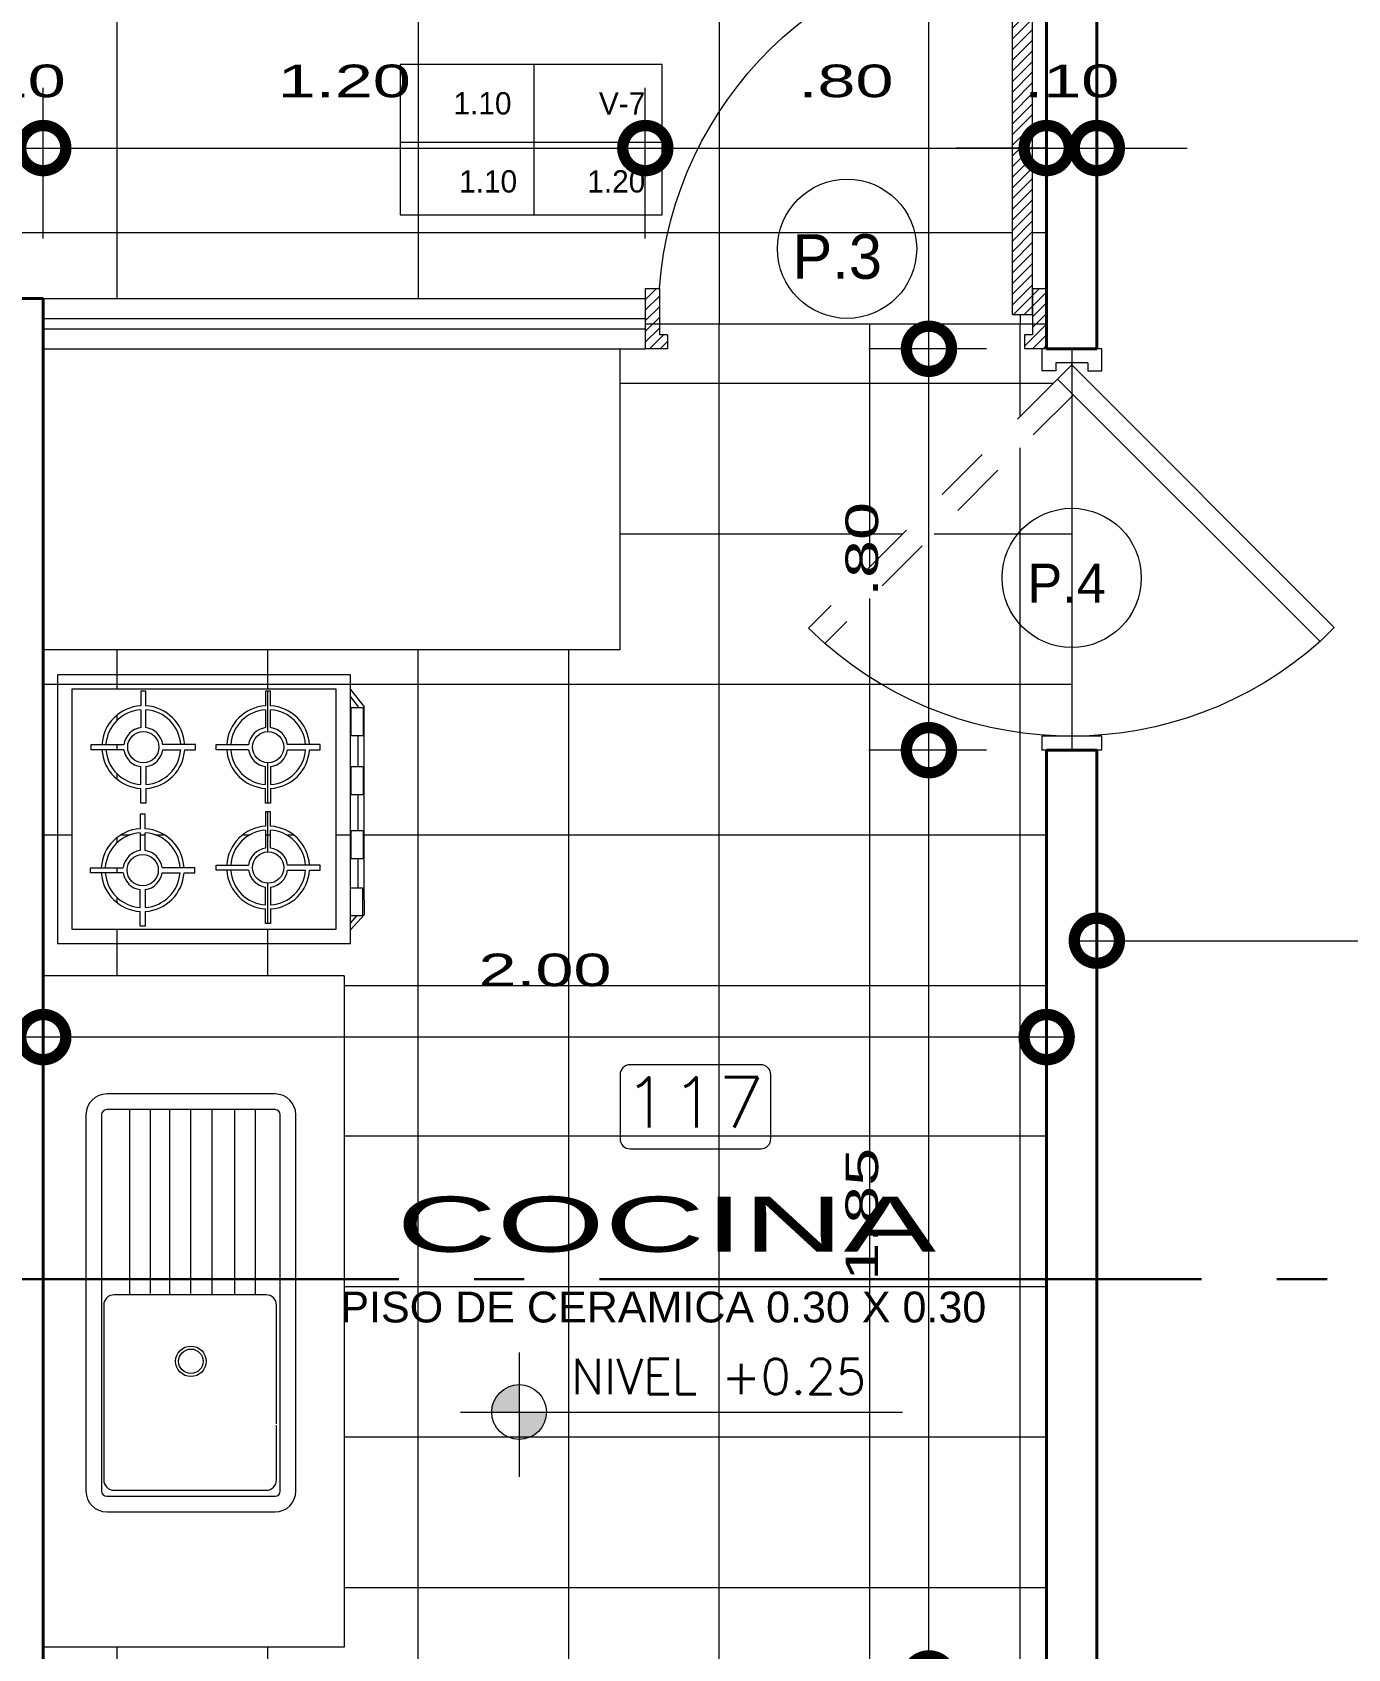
# Model space of a CAD drawing. Header units: inches. Extents: x 155.3 to 248.5, y 20.6 to 88.6.
# Drawn here: x 175.687 to 178.308, y 74.578 to 77.8 of the extents above; entities that cross this region are included whole.
import ezdxf
from ezdxf.enums import TextEntityAlignment as Align

# ---------------------------------------------------------------- set-up
doc = ezdxf.new("R2010")
doc.units = ezdxf.units.IN
doc.header["$MEASUREMENT"] = 0
for name, pattern in [('ACAD_ISO04W100', [30, 24, -3, 0, -3]), ('CONTINUA', [0]), ('DASHEDX2', [38.1, 25.4, -12.7])]:
    doc.linetypes.add(name, pattern=pattern)
for name, color, linetype in [('COTAS', 252, 'Continuous'), ('EJES', 1, 'Continuous'), ('MOBILIARIO', 252, 'Continuous'), ('MURO', 7, 'Continuous'), ('MURO BAJO', 144, 'Continuous'), ('PUERTAS', 23, 'Continuous'), ('TEXTOS PLANTA', 7, 'Continuous'), ('TEXTURAS', 251, 'Continuous'), ('VENTANAS', 40, 'Continuous')]:
    doc.layers.add(name, color=color, linetype=linetype)
doc.styles.add('Celso', font='swissel.ttf', dxfattribs={"width": 1.5})
doc.styles.add('ROMANS', font='romans', dxfattribs={"width": 1.1, "height": 1})
doc.styles.get("Standard").update_dxf_attribs({"font": 'arial.ttf'})
doc.dimstyles.new('PLANTA 1-50', dxfattribs={"dimtxt": 0.065, "dimasz": 0.18, "dimexe": 0.12, "dimexo": 0.12, "dimgap": 0.1, "dimtad": 2, "dimzin": 4, "dimdsep": 46, "dimtxsty": 'Celso', "dimblk": 'DOTSMALL', "dimcen": 0.065, "dimdle": 0.05, "dimclrd": 14, "dimclre": 251, "dimclrt": 256, "dimaunit": 1, "dimadec": 4, "dimazin": 1, "dimtfac": 1, "dimtix": 1, "dimtmove": 0, "dimatfit": 3, "dimldrblk": 'DOTSMALL', "dimfxl": 1, "dimlwd": 9, "dimlwe": 9, "dimarcsym": 0})
pattern_1 = [(315, (-96.529859, 5.184583), (-0.013258252, -0.013258252), [])]

# ---------------------------------------------------------------- blocks, each defined once
blk = doc.blocks.new('A$C17647B33')
at = {"color": 252, "lineweight": 0}
for p, q in [((0.0271, 0.535), (0.0271, 0)), ((0.6112, 0.535), (0.0271, 0.535)), ((0.6112, 0), (0.6112, 0.535)), ((0.0271, 0.5083), (0, 0.4783)), ((0.0271, 0.4945), (0.0143, 0.4803)), ((0.5829, 0.5067), (0.0554, 0.5067)), ((0.0554, 0.5067), (0.0554, 0.0283)), ((0.1864, 0.4955), (0.1964, 0.4955)), ((0.1864, 0.4665), (0.1864, 0.4955)), ((0.1964, 0.4955), (0.1964, 0.4665)), ((0.4363, 0.5005), (0.4463, 0.5005)), ((0.4363, 0.4715), (0.4363, 0.5005)), ((0.4463, 0.5005), (0.4463, 0.4715)), ((0.5829, 0.0283), (0.5829, 0.5067)), ((0, 0.4483), (0, 0.4783)), ((0.0034, 0.4803), (0.0271, 0.4803)), ((0.0034, 0.4241), (0.0034, 0.4803)), ((0.0034, 0.4803), (0.0271, 0.4803)), ((0.0034, 0.4241), (0.0034, 0.4803)), ((0.0271, 0.4803), (0.0271, 0.4241)), ((0.0271, 0.4803), (0.0271, 0.4241)), ((0.1864, 0.4228), (0.1864, 0.4586)), ((0.1964, 0.4586), (0.1964, 0.4229)), ((0.4363, 0.4279), (0.4363, 0.4636)), ((0.4463, 0.4636), (0.4463, 0.4279)), ((0, 0.4483), (0, 0.0639)), ((0.0271, 0.4241), (0.0034, 0.4241)), ((0.0271, 0.4241), (0.0034, 0.4241)), ((0.012, 0.4241), (0.012, 0.3665)), ((0.0876, 0.3892), (0.0876, 0.3792)), ((0.109, 0.3892), (0.0876, 0.3892)), ((0.1526, 0.3892), (0.1168, 0.3892)), ((0.2302, 0.3892), (0.266, 0.3892)), ((0.2661, 0.3892), (0.2951, 0.3892)), ((0.2951, 0.3892), (0.2951, 0.3792)), ((0.3376, 0.3942), (0.3376, 0.3842)), ((0.3589, 0.3942), (0.3376, 0.3942)), ((0.4026, 0.3942), (0.3667, 0.3942)), ((0.4802, 0.3942), (0.5159, 0.3942)), ((0.5161, 0.3942), (0.5451, 0.3942)), ((0.5451, 0.3942), (0.5451, 0.3842)), ((0.0021, 0.3665), (0.0259, 0.3665)), ((0.0021, 0.3102), (0.0021, 0.3665)), ((0.0259, 0.3665), (0.0259, 0.3102)), ((0.0876, 0.3792), (0.1166, 0.3792)), ((0.1167, 0.3792), (0.1526, 0.3792)), ((0.266, 0.3792), (0.2303, 0.3792)), ((0.2951, 0.3792), (0.2661, 0.3792)), ((0.3376, 0.3842), (0.3666, 0.3842)), ((0.3667, 0.3842), (0.4025, 0.3842)), ((0.5159, 0.3842), (0.4802, 0.3842)), ((0.5451, 0.3842), (0.5161, 0.3842)), ((0.1864, 0.3452), (0.1864, 0.3095)), ((0.1964, 0.3095), (0.1964, 0.3452)), ((0.4363, 0.3502), (0.4363, 0.3145)), ((0.4463, 0.3145), (0.4463, 0.3502)), ((0.0259, 0.3102), (0.0021, 0.3102)), ((0.012, 0.3102), (0.012, 0.2389)), ((0.1864, 0.3016), (0.1864, 0.2726)), ((0.1964, 0.2726), (0.1964, 0.3015)), ((0.4363, 0.3066), (0.4363, 0.2776)), ((0.4463, 0.2776), (0.4463, 0.3066)), ((0.1864, 0.2726), (0.1964, 0.2726)), ((0.4363, 0.2776), (0.4463, 0.2776)), ((0.0021, 0.2389), (0.0259, 0.2389)), ((0.0021, 0.1827), (0.0021, 0.2389)), ((0.0259, 0.2389), (0.0259, 0.1827)), ((0.1864, 0.2553), (0.1964, 0.2553)), ((0.1864, 0.2264), (0.1864, 0.2553)), ((0.1964, 0.2553), (0.1964, 0.2264)), ((0.4351, 0.2553), (0.4451, 0.2553)), ((0.4351, 0.2264), (0.4351, 0.2553)), ((0.4451, 0.2553), (0.4451, 0.2264)), ((0.1864, 0.1827), (0.1864, 0.2184)), ((0.1964, 0.2184), (0.1964, 0.1827)), ((0.4351, 0.1827), (0.4351, 0.2184)), ((0.4451, 0.2184), (0.4451, 0.1827)), ((0.0259, 0.1827), (0.0021, 0.1827)), ((0.012, 0.1827), (0.012, 0.1214)), ((0.0876, 0.149), (0.0876, 0.139)), ((0.109, 0.149), (0.0876, 0.149)), ((0.0876, 0.139), (0.1166, 0.139)), ((0.1167, 0.139), (0.1526, 0.139)), ((0.1526, 0.149), (0.1168, 0.149)), ((0.2302, 0.149), (0.266, 0.149)), ((0.266, 0.139), (0.2303, 0.139)), ((0.2661, 0.149), (0.2951, 0.149)), ((0.2951, 0.139), (0.2661, 0.139)), ((0.2951, 0.149), (0.2951, 0.139)), ((0.3363, 0.149), (0.3363, 0.139)), ((0.3577, 0.149), (0.3363, 0.149)), ((0.3363, 0.139), (0.3653, 0.139)), ((0.4013, 0.149), (0.3655, 0.149)), ((0.3655, 0.139), (0.4013, 0.139)), ((0.4789, 0.149), (0.5147, 0.149)), ((0.5147, 0.139), (0.479, 0.139)), ((0.5148, 0.149), (0.5438, 0.149)), ((0.5438, 0.139), (0.5148, 0.139)), ((0.5438, 0.149), (0.5438, 0.139)), ((0.0021, 0.1214), (0.0259, 0.1214)), ((0.0021, 0.0651), (0.0021, 0.1214)), ((0.0259, 0.1214), (0.0259, 0.0651)), ((0.1864, 0.1051), (0.1864, 0.0693)), ((0.1964, 0.0693), (0.1964, 0.1051)), ((0.4351, 0.1051), (0.4351, 0.0693)), ((0.4451, 0.0693), (0.4451, 0.1051)), ((0.0259, 0.0651), (0.0021, 0.0651)), ((0.012, 0.0651), (0.012, 0.0634)), ((0.0271, 0.0289), (0, 0.0639)), ((0.0271, 0.0439), (0.012, 0.0634)), ((0.1864, 0.0614), (0.1864, 0.0324)), ((0.1864, 0.0324), (0.1964, 0.0324)), ((0.1964, 0.0324), (0.1964, 0.0614)), ((0.4351, 0.0614), (0.4351, 0.0324)), ((0.4351, 0.0324), (0.4451, 0.0324)), ((0.4451, 0.0324), (0.4451, 0.0614)), ((0.0271, 0), (0.6112, 0)), ((0.0554, 0.0283), (0.5829, 0.0283))]:
    blk.add_line(p, q, dxfattribs=at)
for centre in [(0.4414, 0.389), (0.1914, 0.384), (0.1914, 0.1439), (0.4401, 0.1439)]:
    blk.add_circle(centre, 0.0312, dxfattribs=at)
for centre, radius, start, end in [((0.1914, 0.384), 0.0826, 93.5115, 176.4355), ((0.1914, 0.384), 0.0747, 93.8844, 176.057), ((0.1914, 0.384), 0.0826, 3.5645, 86.5744), ((0.1914, 0.384), 0.0747, 3.943, 86.2107), ((0.4414, 0.389), 0.0826, 93.5115, 176.4355), ((0.4414, 0.389), 0.0747, 93.8844, 176.057), ((0.4414, 0.389), 0.0826, 3.5645, 86.5744), ((0.4414, 0.389), 0.0747, 3.943, 86.2107), ((0.1914, 0.384), 0.0391, 97.4281, 172.4593), ((0.1914, 0.384), 0.0391, 7.5407, 82.7544), ((0.4414, 0.389), 0.0391, 97.4281, 172.4593), ((0.4414, 0.389), 0.0391, 7.5407, 82.7544), ((0.1914, 0.384), 0.0826, 183.3726, 266.4885), ((0.1914, 0.384), 0.0747, 183.7307, 266.1156), ((0.1914, 0.384), 0.0391, 187.1331, 262.5719), ((0.1914, 0.384), 0.0391, 277.2456, 352.8669), ((0.1914, 0.384), 0.0747, 273.7893, 356.2693), ((0.1914, 0.384), 0.0826, 273.4256, 356.6274), ((0.4414, 0.389), 0.0826, 183.3726, 266.4885), ((0.4414, 0.389), 0.0747, 183.7307, 266.1156), ((0.4414, 0.389), 0.0391, 187.1331, 262.5719), ((0.4414, 0.389), 0.0747, 273.7893, 356.2693), ((0.4414, 0.389), 0.0391, 277.2456, 352.8669), ((0.4414, 0.389), 0.0826, 273.4256, 356.6274), ((0.1914, 0.1439), 0.0826, 93.5115, 176.4355), ((0.1914, 0.1439), 0.0826, 3.5645, 86.5744), ((0.4401, 0.1439), 0.0826, 93.5115, 176.4355), ((0.4401, 0.1439), 0.0826, 3.5645, 86.5744), ((0.1914, 0.1439), 0.0747, 93.8844, 176.057), ((0.1914, 0.1439), 0.0747, 3.943, 86.2107), ((0.4401, 0.1439), 0.0747, 93.8844, 176.057), ((0.4401, 0.1439), 0.0747, 3.943, 86.2107), ((0.1914, 0.1439), 0.0391, 97.4281, 172.4593), ((0.1914, 0.1439), 0.0391, 7.5407, 82.7544), ((0.4401, 0.1439), 0.0391, 97.4281, 172.4593), ((0.4401, 0.1439), 0.0391, 7.5407, 82.7544), ((0.1914, 0.1439), 0.0826, 183.3726, 266.4885), ((0.1914, 0.1439), 0.0747, 183.7307, 266.1156), ((0.1914, 0.1439), 0.0391, 187.1331, 262.5719), ((0.1914, 0.1439), 0.0747, 273.7893, 356.2693), ((0.1914, 0.1439), 0.0391, 277.2456, 352.8669), ((0.1914, 0.1439), 0.0826, 273.4256, 356.6274), ((0.4401, 0.1439), 0.0826, 183.3726, 266.4885), ((0.4401, 0.1439), 0.0747, 183.7307, 266.1156), ((0.4401, 0.1439), 0.0391, 187.1331, 262.5719), ((0.4401, 0.1439), 0.0747, 273.7893, 356.2693), ((0.4401, 0.1439), 0.0391, 277.2456, 352.8669), ((0.4401, 0.1439), 0.0826, 273.4256, 356.6274)]:
    blk.add_arc(centre, radius, start, end, dxfattribs=at)
blk = doc.blocks.new('A$C31FD5974')
at = {"color": 8, "linetype": 'ByBlock', "lineweight": 0}
for p, q in [((0.7914, 0.4186), (0.0416, 0.4186)), ((0.7914, 0.3873), (0.0416, 0.3873)), ((0, 0.3769), (0, 0.0416)), ((0.0312, 0.3769), (0.0312, 0.0416)), ((0.0433, 0.3623), (0.0433, 0.0594)), ((0.4119, 0.3831), (0.0641, 0.3831)), ((0.4327, 0.0594), (0.4327, 0.3623)), ((0.8018, 0.0416), (0.8018, 0.3769)), ((0.833, 0.0416), (0.833, 0.3769)), ((0.8033, 0.3316), (0.4327, 0.3316)), ((0.4355, 0.2897), (0.8033, 0.2897)), ((0.4327, 0.2511), (0.8006, 0.2511)), ((0.4355, 0.2093), (0.8033, 0.2093)), ((0.8033, 0.1674), (0.4327, 0.1674)), ((0.8006, 0.1224), (0.4327, 0.1224)), ((0.4327, 0.0805), (0.8033, 0.0805)), ((0.0641, 0.0386), (0.1731, 0.0386)), ((0.1758, 0.0386), (0.4119, 0.0386)), ((0.0416, 0.0312), (0.2813, 0.0312)), ((0.2813, 0.0312), (0.7914, 0.0312)), ((0.0416, 0), (0.2813, 0)), ((0.2813, 0), (0.7914, 0))]:
    blk.add_line(p, q, dxfattribs=at)
blk.add_circle((0.3002, 0.2093), 0.0304, dxfattribs=at)
at = {"color": 8, "lineweight": 0}
blk.add_circle((0.3002, 0.2093), 0.0244, dxfattribs=at)
at = {"color": 8, "linetype": 'ByBlock', "lineweight": 0}
for centre, radius, start, end in [((0.0416, 0.3769), 0.0416, 90, 180), ((0.0416, 0.3769), 0.0104, 90, 180), ((0.7914, 0.3769), 0.0416, 0, 90), ((0.7914, 0.3769), 0.0104, 360, 90), ((0.0641, 0.3623), 0.0208, 90, 180), ((0.4119, 0.3623), 0.0208, 0, 90), ((0.0416, 0.0416), 0.0416, 180, 270), ((0.0416, 0.0416), 0.0104, 180, 270), ((0.0641, 0.0594), 0.0208, 180, 270), ((0.4119, 0.0594), 0.0208, 270, 360), ((0.7914, 0.0416), 0.0416, 270, 0), ((0.7914, 0.0416), 0.0104, 270, 0)]:
    blk.add_arc(centre, radius, start, end, dxfattribs=at)
blk = doc.blocks.new('A$C14A71EE4')
at = {"color": 32, "lineweight": 0}
for p, q in [((0.5211, 0.8508), (0.5211, 0.9)), ((0.5211, 0.9), (0.6561, 0.9)), ((0.6561, 0.9), (0.6561, 0.8508)), ((0.5886, 0.8637), (0, 0.2751)), ((0.5528, 0.8508), (0.5211, 0.8508)), ((0.5528, 0.8687), (0.6244, 0.8687)), ((0.5528, 0.8687), (0.5528, 0.8508)), ((0.5886, 0.8637), (0.5886, 0.8687)), ((0.6244, 0.8687), (0.6244, 0.8508)), ((0.6244, 0.8508), (0.6561, 0.8508)), ((0.6203, 0.8321), (0.0316, 0.2434)), ((0, 0.2751), (0.0316, 0.2434)), ((0.5211, 0), (0.5211, 0.0313)), ((0.5211, 0.0313), (0.6561, 0.0313)), ((0.5211, 0), (0.6561, 0)), ((0.6561, 0.0313), (0.6561, 0))]:
    blk.add_line(p, q, dxfattribs=at)
at = {"color": 32, "lineweight": 0, "ltscale": 0.005}
blk.add_line((0.5886, 0.8637), (0.6203, 0.8321), dxfattribs=at)
at = {"color": 8, "linetype": 'DASHEDX2', "lineweight": 0, "ltscale": 0.005}
for p, q in [((0.6203, 0.8321), (1.179, 0.2734)), ((0.5851, 0.7969), (1.1425, 0.2395))]:
    blk.add_line(p, q, dxfattribs=at)
at = {"linetype": 'DASHEDX2', "lineweight": 0, "ltscale": 0.005}
blk.add_line((1.179, 0.2734), (1.1425, 0.2395), dxfattribs=at)
at = {"lineweight": 0, "ltscale": 0.005}
blk.add_ellipse((0.5893, 0.8705), major_axis=(-0.7409, 0.394), ratio=1, start_param=1.332566, end_param=2.779319, dxfattribs=at)
blk = doc.blocks.new('_DotSmall')
at = {"color": 0, "linetype": 'ByBlock', "lineweight": 0, "const_width": 0.5}
blk.add_lwpolyline([(-0.0625, 0, 1), (0.0625, 0, 1)], format="xyb", close=True, dxfattribs=at)
blk = doc.blocks.new('*D159')
at = {"layer": 'COTAS', "color": 14, "linetype": 'CONTINUA', "lineweight": 9, "transparency": 16777216}
blk.add_line((177.4738, 74.4689), (177.4738, 76.4189), dxfattribs=at)
at = {"layer": 'COTAS', "color": 251, "linetype": 'Continuous', "lineweight": 9, "transparency": 16777216}
blk.add_line((177.5884, 76.3689), (177.3538, 76.3689), dxfattribs=at)
at = {"layer": 'COTAS', "color": 251, "linetype": 'CONTINUA', "lineweight": 9, "transparency": 16777216}
blk.add_line((177.5884, 74.5189), (177.3538, 74.5189), dxfattribs=at)
at = {"layer": 'Defpoints', "color": 0, "lineweight": 0, "transparency": 16777216}
for p in [(177.4738, 76.3689), (177.7084, 76.3689), (177.7084, 74.5189)]:
    blk.add_point(p, dxfattribs=at)
at = {"layer": 'COTAS', "color": 14, "lineweight": 9, "transparency": 16777216, "xscale": 0.18, "yscale": 0.18, "zscale": 0.18}
for p, rotation in [((177.4738, 76.3689), 90), ((177.4738, 74.5189), 270)]:
    blk.add_blockref('_DotSmall', p, dxfattribs=dict(at, rotation=rotation))
at = {"layer": 'COTAS', "lineweight": 0, "transparency": 16777216, "insert": (177.3404, 75.4439), "char_height": 0.065, "attachment_point": 5, "rotation": 90, "style": 'Celso'}
blk.add_mtext('1.85', dxfattribs=at)
blk = doc.blocks.new('*D160')
at = {"layer": 'COTAS', "color": 14, "linetype": 'CONTINUA', "lineweight": 9, "transparency": 16777216}
blk.add_line((177.4738, 76.3189), (177.4738, 77.2189), dxfattribs=at)
at = {"layer": 'COTAS', "color": 251, "linetype": 'Continuous', "lineweight": 9, "transparency": 16777216}
blk.add_line((177.5884, 77.1689), (177.3538, 77.1689), dxfattribs=at)
at = {"layer": 'COTAS', "color": 251, "linetype": 'CONTINUA', "lineweight": 9, "transparency": 16777216}
blk.add_line((177.5884, 76.3689), (177.3538, 76.3689), dxfattribs=at)
at = {"layer": 'Defpoints', "color": 0, "lineweight": 0, "transparency": 16777216}
for p in [(177.4738, 77.1689), (177.7084, 77.1689), (177.7084, 76.3689)]:
    blk.add_point(p, dxfattribs=at)
at = {"layer": 'COTAS', "color": 14, "lineweight": 9, "transparency": 16777216, "xscale": 0.18, "yscale": 0.18, "zscale": 0.18}
for p, rotation in [((177.4738, 77.1689), 90), ((177.4738, 76.3689), 270)]:
    blk.add_blockref('_DotSmall', p, dxfattribs=dict(at, rotation=rotation))
at = {"layer": 'COTAS', "lineweight": 0, "transparency": 16777216, "insert": (177.3404, 76.7689), "char_height": 0.065, "attachment_point": 5, "rotation": 90, "style": 'Celso'}
blk.add_mtext('.80', dxfattribs=at)
blk = doc.blocks.new('*D161')
at = {"layer": 'COTAS', "color": 14, "linetype": 'CONTINUA', "lineweight": 9, "transparency": 16777216}
blk.add_line((177.4738, 77.1189), (177.4738, 79.1189), dxfattribs=at)
at = {"layer": 'COTAS', "color": 251, "linetype": 'Continuous', "lineweight": 9, "transparency": 16777216}
blk.add_line((177.5884, 79.0689), (177.3538, 79.0689), dxfattribs=at)
at = {"layer": 'COTAS', "color": 251, "linetype": 'CONTINUA', "lineweight": 9, "transparency": 16777216}
blk.add_line((177.5884, 77.1689), (177.3538, 77.1689), dxfattribs=at)
at = {"layer": 'Defpoints', "color": 0, "lineweight": 0, "transparency": 16777216}
for p in [(177.4738, 79.0689), (177.7084, 79.0689), (177.7084, 77.1689)]:
    blk.add_point(p, dxfattribs=at)
at = {"layer": 'COTAS', "color": 14, "lineweight": 9, "transparency": 16777216, "xscale": 0.18, "yscale": 0.18, "zscale": 0.18}
for p, rotation in [((177.4738, 79.0689), 90), ((177.4738, 77.1689), 270)]:
    blk.add_blockref('_DotSmall', p, dxfattribs=dict(at, rotation=rotation))
at = {"layer": 'COTAS', "lineweight": 0, "transparency": 16777216, "insert": (177.3404, 78.1189), "char_height": 0.065, "attachment_point": 5, "rotation": 90, "style": 'Celso'}
blk.add_mtext('1.90', dxfattribs=at)
blk = doc.blocks.new('A$C2D8C4AFF')
at = {"lineweight": 0}
h = blk.add_hatch(dxfattribs=at)
h.set_pattern_fill('ANSI31', color=8, scale=0.15, angle=17, style=0)
h.set_pattern_definition(pattern_1)
h.paths.add_polyline_path([(0.035, 0.865), (0, 0.865), (0, 1.015), (0.055, 1.015), (0.055, 0.98), (0.035, 0.98)])
h = blk.add_hatch(dxfattribs=at)
h.set_pattern_fill('ANSI31', color=8, scale=0.15, angle=17, style=0)
h.set_pattern_definition(pattern_1)
h.paths.add_polyline_path([(1, 0.865), (0.965, 0.865), (0.965, 0.93), (0.965, 0.98), (0.945, 0.98), (0.945, 1.015), (1, 1.015)])
h = blk.add_hatch(dxfattribs=at)
h.set_pattern_fill('ANSI31', color=8, scale=0.15, angle=17, style=0)
h.set_pattern_definition(pattern_1)
h.paths.add_polyline_path([(0.965, 0), (0.915, 0), (0.915, 0.93), (0.965, 0.93)])
at = {"color": 32, "lineweight": 0}
for p, q in [((0, 0.865), (0, 1.015)), ((0.055, 1.015), (0, 1.015)), ((0.055, 0.98), (0.055, 1.015)), ((1, 1.015), (0.945, 1.015)), ((0.945, 0.98), (0.945, 1.015)), ((1, 0.865), (1, 1.015)), ((0.035, 0.865), (0.035, 0.98)), ((0.055, 0.98), (0.035, 0.98)), ((0.965, 0.98), (0.945, 0.98)), ((0.965, 0.865), (0.965, 0.98)), ((0.915, 0.93), (0.965, 0.93)), ((0.915, 0.93), (0.915, 0)), ((0.965, 0.93), (0.965, 0)), ((0, 0.865), (0.035, 0.865)), ((0.965, 0.865), (1, 0.865)), ((0.915, 0), (0.965, 0))]:
    blk.add_line(p, q, dxfattribs=at)
at = {"lineweight": 0}
for p, q in [((0.885, 0.08), (0.915, 0.08)), ((0.885, 0.05), (0.915, 0.05))]:
    blk.add_line(p, q, dxfattribs=at)
blk.add_circle((0.8534, 0.065), 0.035, dxfattribs=at)
blk.add_arc((0.9698, 0.9359), 0.9375, 184.3354, 266.6496, dxfattribs=at)
blk = doc.blocks.new('*D257')
at = {"layer": 'COTAS', "color": 251, "linetype": 'CONTINUA', "lineweight": 9, "transparency": 16777216}
blk.add_line((175.6084, 77.3833), (175.6084, 77.6889), dxfattribs=at)
at = {"layer": 'COTAS', "color": 251, "linetype": 'Continuous', "lineweight": 9, "transparency": 16777216}
blk.add_line((175.7084, 77.3889), (175.7084, 77.6889), dxfattribs=at)
at = {"layer": 'COTAS', "color": 14, "linetype": 'CONTINUA', "lineweight": 9, "transparency": 16777216}
for p, q in [((175.6084, 77.5689), (175.4284, 77.5689)), ((175.6084, 77.5689), (175.7084, 77.5689)), ((175.7084, 77.5689), (175.8884, 77.5689))]:
    blk.add_line(p, q, dxfattribs=at)
at = {"layer": 'Defpoints', "color": 0, "lineweight": 0, "transparency": 16777216}
for p in [(175.7084, 77.5689), (175.6084, 77.2633), (175.7084, 77.2689)]:
    blk.add_point(p, dxfattribs=at)
at = {"layer": 'COTAS', "color": 14, "lineweight": 9, "transparency": 16777216, "xscale": 0.18, "yscale": 0.18, "zscale": 0.18}
blk.add_blockref('_DotSmall', (175.6084, 77.5689), dxfattribs=at)
at = {"layer": 'COTAS', "color": 14, "lineweight": 9, "transparency": 16777216, "xscale": 0.18, "yscale": 0.18, "zscale": 0.18, "rotation": 180}
blk.add_blockref('_DotSmall', (175.7084, 77.5689), dxfattribs=at)
at = {"layer": 'COTAS', "lineweight": 0, "transparency": 16777216, "insert": (175.6584, 77.7023), "char_height": 0.065, "attachment_point": 5, "style": 'Celso'}
blk.add_mtext('.10', dxfattribs=at)
blk = doc.blocks.new('*D258')
at = {"layer": 'COTAS', "color": 251, "linetype": 'CONTINUA', "lineweight": 9, "transparency": 16777216}
blk.add_line((175.7084, 77.3889), (175.7084, 77.6889), dxfattribs=at)
at = {"layer": 'COTAS', "color": 251, "linetype": 'Continuous', "lineweight": 9, "transparency": 16777216}
blk.add_line((176.9084, 77.3889), (176.9084, 77.6889), dxfattribs=at)
at = {"layer": 'COTAS', "color": 14, "linetype": 'CONTINUA', "lineweight": 9, "transparency": 16777216}
blk.add_line((175.6584, 77.5689), (176.9584, 77.5689), dxfattribs=at)
at = {"layer": 'Defpoints', "color": 0, "lineweight": 0, "transparency": 16777216}
for p in [(176.9084, 77.5689), (175.7084, 77.2689), (176.9084, 77.2689)]:
    blk.add_point(p, dxfattribs=at)
at = {"layer": 'COTAS', "color": 14, "lineweight": 9, "transparency": 16777216, "xscale": 0.18, "yscale": 0.18, "zscale": 0.18, "rotation": 180}
blk.add_blockref('_DotSmall', (175.7084, 77.5689), dxfattribs=at)
at = {"layer": 'COTAS', "color": 14, "lineweight": 9, "transparency": 16777216, "xscale": 0.18, "yscale": 0.18, "zscale": 0.18}
blk.add_blockref('_DotSmall', (176.9084, 77.5689), dxfattribs=at)
at = {"layer": 'COTAS', "lineweight": 0, "transparency": 16777216, "insert": (176.3084, 77.7023), "char_height": 0.065, "attachment_point": 5, "style": 'Celso'}
blk.add_mtext('1.20', dxfattribs=at)
blk = doc.blocks.new('*D259')
at = {"layer": 'COTAS', "color": 251, "linetype": 'CONTINUA', "lineweight": 9, "transparency": 16777216}
blk.add_line((176.9084, 77.3889), (176.9084, 77.6889), dxfattribs=at)
at = {"layer": 'COTAS', "color": 251, "linetype": 'Continuous', "lineweight": 9, "transparency": 16777216}
blk.add_line((177.7084, 77.2889), (177.7084, 77.6889), dxfattribs=at)
at = {"layer": 'COTAS', "color": 14, "linetype": 'CONTINUA', "lineweight": 9, "transparency": 16777216}
blk.add_line((176.8584, 77.5689), (177.7584, 77.5689), dxfattribs=at)
at = {"layer": 'Defpoints', "color": 0, "lineweight": 0, "transparency": 16777216}
for p in [(177.7084, 77.5689), (176.9084, 77.2689), (177.7084, 77.1689)]:
    blk.add_point(p, dxfattribs=at)
at = {"layer": 'COTAS', "color": 14, "lineweight": 9, "transparency": 16777216, "xscale": 0.18, "yscale": 0.18, "zscale": 0.18, "rotation": 180}
blk.add_blockref('_DotSmall', (176.9084, 77.5689), dxfattribs=at)
at = {"layer": 'COTAS', "color": 14, "lineweight": 9, "transparency": 16777216, "xscale": 0.18, "yscale": 0.18, "zscale": 0.18}
blk.add_blockref('_DotSmall', (177.7084, 77.5689), dxfattribs=at)
at = {"layer": 'COTAS', "lineweight": 0, "transparency": 16777216, "insert": (177.3084, 77.7023), "char_height": 0.065, "attachment_point": 5, "style": 'Celso'}
blk.add_mtext('.80', dxfattribs=at)
blk = doc.blocks.new('*D260')
at = {"layer": 'COTAS', "color": 251, "linetype": 'CONTINUA', "lineweight": 9, "transparency": 16777216}
blk.add_line((177.7084, 77.2889), (177.7084, 77.6889), dxfattribs=at)
at = {"layer": 'COTAS', "color": 251, "linetype": 'Continuous', "lineweight": 9, "transparency": 16777216}
blk.add_line((177.8084, 77.2889), (177.8084, 77.6889), dxfattribs=at)
at = {"layer": 'COTAS', "color": 14, "linetype": 'CONTINUA', "lineweight": 9, "transparency": 16777216}
for p, q in [((177.7084, 77.5689), (177.5284, 77.5689)), ((177.7084, 77.5689), (177.8084, 77.5689)), ((177.8084, 77.5689), (177.9884, 77.5689))]:
    blk.add_line(p, q, dxfattribs=at)
at = {"layer": 'Defpoints', "color": 0, "lineweight": 0, "transparency": 16777216}
for p in [(177.8084, 77.5689), (177.7084, 77.1689), (177.8084, 77.1689)]:
    blk.add_point(p, dxfattribs=at)
at = {"layer": 'COTAS', "color": 14, "lineweight": 9, "transparency": 16777216, "xscale": 0.18, "yscale": 0.18, "zscale": 0.18}
blk.add_blockref('_DotSmall', (177.7084, 77.5689), dxfattribs=at)
at = {"layer": 'COTAS', "color": 14, "lineweight": 9, "transparency": 16777216, "xscale": 0.18, "yscale": 0.18, "zscale": 0.18, "rotation": 180}
blk.add_blockref('_DotSmall', (177.8084, 77.5689), dxfattribs=at)
at = {"layer": 'COTAS', "lineweight": 0, "transparency": 16777216, "insert": (177.7584, 77.7023), "char_height": 0.065, "attachment_point": 5, "style": 'Celso'}
blk.add_mtext('.10', dxfattribs=at)
blk = doc.blocks.new('*D276')
at = {"layer": 'COTAS', "color": 251, "linetype": 'Continuous', "lineweight": 9, "transparency": 16777216}
blk.add_line((175.7084, 75.5639), (175.7084, 75.9171), dxfattribs=at)
at = {"layer": 'COTAS', "color": 251, "linetype": 'CONTINUA', "lineweight": 9, "transparency": 16777216}
blk.add_line((177.7084, 75.5639), (177.7084, 75.9171), dxfattribs=at)
at = {"layer": 'COTAS', "color": 14, "linetype": 'CONTINUA', "lineweight": 9, "transparency": 16777216}
blk.add_line((177.7584, 75.7971), (175.6584, 75.7971), dxfattribs=at)
at = {"layer": 'Defpoints', "color": 0, "lineweight": 0, "transparency": 16777216}
for p in [(175.7084, 75.7971), (175.7084, 75.4439), (177.7084, 75.4439)]:
    blk.add_point(p, dxfattribs=at)
at = {"layer": 'COTAS', "color": 14, "lineweight": 9, "transparency": 16777216, "xscale": 0.18, "yscale": 0.18, "zscale": 0.18, "rotation": 180}
blk.add_blockref('_DotSmall', (175.7084, 75.7971), dxfattribs=at)
at = {"layer": 'COTAS', "color": 14, "lineweight": 9, "transparency": 16777216, "xscale": 0.18, "yscale": 0.18, "zscale": 0.18}
blk.add_blockref('_DotSmall', (177.7084, 75.7971), dxfattribs=at)
at = {"layer": 'COTAS', "lineweight": 0, "transparency": 16777216, "insert": (176.7084, 75.9305), "char_height": 0.065, "attachment_point": 5, "style": 'Celso'}
blk.add_mtext('2.00', dxfattribs=at)
blk = doc.blocks.new('*D299')
at = {"layer": 'COTAS', "color": 251, "linetype": 'CONTINUA', "lineweight": 9, "transparency": 16777216}
blk.add_line((177.8084, 75.5639), (177.8084, 76.1092), dxfattribs=at)
at = {"layer": 'COTAS', "color": 251, "linetype": 'Continuous', "lineweight": 9, "transparency": 16777216}
blk.add_line((181.3084, 75.5639), (181.3084, 76.1092), dxfattribs=at)
at = {"layer": 'COTAS', "color": 14, "linetype": 'CONTINUA', "lineweight": 9, "transparency": 16777216}
blk.add_line((177.7584, 75.9892), (181.3584, 75.9892), dxfattribs=at)
at = {"layer": 'Defpoints', "color": 0, "lineweight": 0, "transparency": 16777216}
for p in [(181.3084, 75.9892), (177.8084, 75.4439), (181.3084, 75.4439)]:
    blk.add_point(p, dxfattribs=at)
at = {"layer": 'COTAS', "color": 14, "lineweight": 9, "transparency": 16777216, "xscale": 0.18, "yscale": 0.18, "zscale": 0.18, "rotation": 180}
blk.add_blockref('_DotSmall', (177.8084, 75.9892), dxfattribs=at)
at = {"layer": 'COTAS', "color": 14, "lineweight": 9, "transparency": 16777216, "xscale": 0.18, "yscale": 0.18, "zscale": 0.18}
blk.add_blockref('_DotSmall', (181.3084, 75.9892), dxfattribs=at)
at = {"layer": 'COTAS', "lineweight": 0, "transparency": 16777216, "insert": (179.5584, 76.1225), "char_height": 0.065, "attachment_point": 5, "style": 'Celso'}
blk.add_mtext('3.50', dxfattribs=at)

msp = doc.modelspace()

# ---------------------------------------------------------------- hatches: boundary and pattern name
at = {"layer": 'TEXTOS PLANTA', "lineweight": 9}
h = msp.add_hatch(color=7, dxfattribs=at)
h.paths.add_polyline_path([(176.6022, 75.0498), (176.6568, 75.0498), (176.6568, 75.1044, 0.414214)])
h.paths.add_polyline_path([(176.6568, 75.0498), (176.6568, 74.9952, 0.414214), (176.7115, 75.0498)])
at = {"layer": 'TEXTURAS', "lineweight": 0}
h = msp.add_hatch(dxfattribs=at)
h.set_pattern_fill('_USER', color=251, scale=0.6, angle=90, style=0, double=1, pattern_type=0)
h.set_pattern_definition([(90, (346.2556, 0), (0.6, 4e-17), []), (7e-15, (346.2556, 0), (7e-17, -0.6), [])])
h.paths.add_polyline_path([(174.1584, 79.0689), (174.7084, 79.0689), (176.5084, 79.0689), (177.7084, 79.0689), (177.7084, 77.2889), (177.6804, 77.2889), (177.6804, 77.9809), (177.6404, 77.9809, 0.375448), (176.9364, 77.2889), (176.9084, 77.2889), (176.9084, 77.2689), (175.7084, 77.2689), (175.6084, 77.2689), (175.5699, 77.2633), (175.5699, 77.2388), (175.5839, 77.2388), (175.5839, 77.2244), (174.9329, 77.2244), (174.9329, 77.2388), (174.9469, 77.2388), (174.9469, 77.2633), (174.9084, 77.2633), (174.9084, 77.2689), (174.2084, 77.2689), (174.1584, 77.2689)])
h.paths.add_polyline_path([(175.8818, 77.8799, 1), (175.991, 77.8799, 1)], flags=16)
h.paths.add_polyline_path([(175.5051, 78.4246, 0.414214), (175.5251, 78.4046), (175.7857, 78.4046, 0.414214), (175.8057, 78.4246), (175.8057, 78.552, 0.414214), (175.7857, 78.572), (175.5251, 78.572, 0.414214), (175.5051, 78.552)], flags=16)
h.paths.add_polyline_path([(177.6404, 77.9809), (177.6404, 77.9409), (177.6164, 77.9409, 0.799884), (177.5631, 77.9289, 0.799884), (177.6164, 77.9169), (177.6404, 77.9169), (177.6404, 77.2369), (177.6804, 77.2369), (177.6804, 77.2189), (176.9364, 77.2189), (176.9364, 77.2889, -0.375448)])
h.paths.add_polyline_path([(174.6132, 77.4361), (174.4826, 77.4361), (174.4826, 77.5442), (174.6132, 77.5442)], flags=24)
h.paths.add_polyline_path([(174.606, 77.5918), (174.4428, 77.5918), (174.4428, 77.7269), (174.606, 77.7269)], flags=24)
h.paths.add_polyline_path([(176.6687, 77.4584), (176.5381, 77.4584), (176.5381, 77.5664), (176.6687, 77.5664)], flags=24)
h.paths.add_polyline_path([(176.9243, 77.4584), (176.7838, 77.4584), (176.7838, 77.5664), (176.9243, 77.5664)], flags=24)
h.paths.add_polyline_path([(176.6576, 77.6139), (176.527, 77.6139), (176.527, 77.722), (176.6576, 77.722)], flags=24)
h.paths.add_polyline_path([(176.9239, 77.6139), (176.7984, 77.6139), (176.7984, 77.722), (176.9239, 77.722)], flags=24)
h.paths.add_polyline_path([(174.8658, 77.4361), (174.7155, 77.4361), (174.7155, 77.5442), (174.8658, 77.5442)], flags=24)
h.paths.add_polyline_path([(174.8833, 77.5918), (174.7265, 77.5918), (174.7265, 77.7269), (174.8833, 77.7269)], flags=24)
h.paths.add_polyline_path([(175.7954, 78.4221), (175.5097, 78.4221), (175.5097, 78.5721), (175.7954, 78.5721)], flags=24)
h = msp.add_hatch(dxfattribs=at)
h.set_pattern_fill('_USER', color=251, scale=0.3, angle=90, style=0, double=1, pattern_type=0)
h.set_pattern_definition([(90, (346.25563, 0), (0.3, 2e-17), []), (7e-15, (346.25563, 0), (4e-17, -0.3), [])])
edge = h.paths.add_edge_path()
edge.add_line((176.3084, 75.9189), (175.7084, 75.9189))
edge.add_line((175.7084, 75.9189), (175.7084, 76.5689))
edge.add_line((175.7084, 76.5689), (176.8584, 76.5689))
edge.add_line((176.8584, 76.5689), (176.8584, 77.1689))
edge.add_line((176.8584, 77.1689), (176.9084, 77.1689))
edge.add_line((176.9084, 77.1689), (176.9084, 77.2189))
edge.add_line((176.9084, 77.2189), (177.7084, 77.2189))
edge.add_line((177.7084, 77.2189), (177.7084, 77.1689))
edge.add_line((177.7084, 77.1689), (177.6984, 77.1689))
edge.add_line((177.6984, 77.1689), (177.6984, 77.1251))
edge.add_line((177.6984, 77.1251), (177.7266, 77.1251))
edge.add_line((177.7266, 77.1251), (177.7266, 77.141))
edge.add_line((177.7266, 77.141), (177.7584, 77.141))
edge.add_line((177.7584, 77.141), (177.7584, 77.1367))
edge.add_line((177.7584, 77.1367), (177.7303, 77.1085))
edge.add_line((177.7303, 77.1085), (177.2337, 76.6119))
edge.add_line((177.2337, 76.6119), (177.2661, 76.5818))
edge.add_ellipse((177.7578, 77.1427), major_axis=(0.5274, 0.5274), ratio=1, start_angle=183.7568, end_angle=224.9533)
edge.add_line((177.6984, 76.3994), (177.6984, 76.3689))
edge.add_line((177.6984, 76.3689), (177.7084, 76.3689))
edge.add_line((177.7084, 76.3689), (177.7084, 75.3144))
edge.add_line((177.7084, 75.3144), (176.3084, 75.3144))
edge.add_line((176.3084, 75.3144), (176.3084, 75.9189))
h.paths.add_polyline_path([(176.3445, 76.0386), (176.3445, 76.0948), (176.3358, 76.0948), (176.3358, 76.1524), (176.3458, 76.1524), (176.3458, 76.2087), (176.3358, 76.2087), (176.3358, 76.28), (176.3458, 76.28), (176.3458, 76.3362), (176.3358, 76.3362), (176.3358, 76.3975), (176.3458, 76.3975), (176.3458, 76.4538), (176.3372, 76.4538), (176.3358, 76.4555), (176.3358, 76.4538), (176.322, 76.4538), (176.322, 76.3975), (176.3358, 76.3975), (176.3358, 76.3362), (176.322, 76.3362), (176.322, 76.28), (176.3358, 76.28), (176.3358, 76.2087), (176.322, 76.2087), (176.322, 76.1524), (176.3358, 76.1524), (176.3358, 76.0948), (176.3208, 76.0948), (176.3208, 76.0386)], flags=16)
h.paths.add_polyline_path([(176.3445, 76.0386), (176.3445, 76.0948), (176.3208, 76.0948), (176.3208, 76.0386)], flags=16)
h.paths.add_polyline_path([(176.2925, 76.0122), (176.2925, 76.4906), (175.765, 76.4906), (175.765, 76.0122)], flags=16)
h.paths.add_polyline_path([(176.2603, 76.1297), (176.2603, 76.1397), (176.2389, 76.1397, 0.379444), (176.1615, 76.2173), (176.1615, 76.2463), (176.1515, 76.2463), (176.1515, 76.2173, 0.379873), (176.074, 76.1397), (176.0528, 76.1397), (176.0528, 76.1297), (176.074, 76.1297, 0.378915), (176.1515, 76.0524), (176.1515, 76.0234), (176.1615, 76.0234), (176.1615, 76.0524, 0.378487), (176.2389, 76.1297)], flags=0)
h.paths.add_polyline_path([(176.231, 76.1297), (176.1953, 76.1297, -0.339606), (176.1615, 76.096), (176.1615, 76.0603, 0.374744)], flags=0)
h.paths.add_polyline_path([(176.1615, 76.2094), (176.1615, 76.1737, -0.341591), (176.1953, 76.1397), (176.231, 76.1397, 0.3758)], flags=0)
h.paths.add_polyline_path([(176.1877, 76.1349, 1), (176.1252, 76.1349, 1)], flags=0)
h.paths.add_polyline_path([(176.1515, 76.0603), (176.1515, 76.096, -0.340495), (176.1176, 76.1297), (176.0819, 76.1297, 0.375217)], flags=0)
h.paths.add_polyline_path([(176.1515, 76.1737), (176.1515, 76.2094, 0.376274), (176.0819, 76.1397), (176.1176, 76.1397, -0.342481)], flags=0)
h.paths.add_polyline_path([(176.2389, 76.3699), (176.2603, 76.3699), (176.2603, 76.3799), (176.2389, 76.3799, 0.379444), (176.1615, 76.4575), (176.1615, 76.4865), (176.1515, 76.4865), (176.1515, 76.4575, 0.379873), (176.074, 76.3799), (176.0528, 76.3799), (176.0528, 76.3699), (176.074, 76.3699, 0.378915), (176.1515, 76.2925), (176.1515, 76.2636), (176.1615, 76.2636), (176.1615, 76.2925, 0.378487)], flags=0)
h.paths.add_polyline_path([(176.231, 76.3699), (176.1953, 76.3699, -0.339606), (176.1615, 76.3362), (176.1615, 76.3005, 0.374744)], flags=0)
h.paths.add_polyline_path([(176.1615, 76.4495), (176.1615, 76.4138, -0.341591), (176.1953, 76.3799), (176.231, 76.3799, 0.3758)], flags=0)
h.paths.add_polyline_path([(176.1515, 76.3005), (176.1515, 76.3362, -0.340495), (176.1176, 76.3699), (176.0819, 76.3699, 0.375217)], flags=0)
h.paths.add_polyline_path([(176.1877, 76.375, 1), (176.1252, 76.375, 1)], flags=0)
h.paths.add_polyline_path([(176.0103, 76.1247), (176.0103, 76.1347), (175.989, 76.1347, 0.379444), (175.9116, 76.2123), (175.9116, 76.2413), (175.9016, 76.2413), (175.9016, 76.2123, 0.379873), (175.824, 76.1347), (175.8028, 76.1347), (175.8028, 76.1247), (175.824, 76.1247, 0.378915), (175.9016, 76.0474), (175.9016, 76.0184), (175.9116, 76.0184), (175.9116, 76.0474, 0.378487), (175.989, 76.1247)], flags=0)
h.paths.add_polyline_path([(175.981, 76.1247), (175.9453, 76.1247, -0.339606), (175.9116, 76.091), (175.9116, 76.0553, 0.374744)], flags=0)
h.paths.add_polyline_path([(175.9116, 76.2044), (175.9116, 76.1687, -0.341591), (175.9453, 76.1347), (175.981, 76.1347, 0.3758)], flags=0)
h.paths.add_polyline_path([(176.1515, 76.4138), (176.1515, 76.4496, 0.376274), (176.0819, 76.3799), (176.1176, 76.3799, -0.342481)], flags=0)
h.paths.add_polyline_path([(175.9377, 76.1299, 1), (175.8753, 76.1299, 1)], flags=0)
h.paths.add_polyline_path([(175.9016, 76.0553), (175.9016, 76.091, -0.340495), (175.8677, 76.1247), (175.832, 76.1247, 0.375217)], flags=0)
h.paths.add_polyline_path([(175.9016, 76.1687), (175.9016, 76.2044, 0.376274), (175.8319, 76.1347), (175.8677, 76.1347, -0.342481)], flags=0)
h.paths.add_polyline_path([(176.0115, 76.3699), (176.0115, 76.3799), (175.9902, 76.3799, 0.379444), (175.9128, 76.4575), (175.9128, 76.4865), (175.9028, 76.4865), (175.9028, 76.4575, 0.379873), (175.8253, 76.3799), (175.8041, 76.3799), (175.8041, 76.3699), (175.8253, 76.3699, 0.378915), (175.9028, 76.2925), (175.9028, 76.2636), (175.9128, 76.2636), (175.9128, 76.2925, 0.378487), (175.9902, 76.3699)], flags=0)
h.paths.add_polyline_path([(175.9823, 76.3699), (175.9466, 76.3699, -0.339606), (175.9128, 76.3362), (175.9128, 76.3005, 0.374744)], flags=0)
h.paths.add_polyline_path([(175.9128, 76.4495), (175.9128, 76.4138, -0.341591), (175.9466, 76.3799), (175.9823, 76.3799, 0.3758)], flags=0)
h.paths.add_polyline_path([(175.9028, 76.3005), (175.9028, 76.3362, -0.340495), (175.8689, 76.3699), (175.8332, 76.3699, 0.375217)], flags=0)
h.paths.add_polyline_path([(175.939, 76.375, 1), (175.8765, 76.375, 1)], flags=0)
h.paths.add_polyline_path([(175.9028, 76.4138), (175.9028, 76.4496, 0.376274), (175.8332, 76.3799), (175.8689, 76.3799, -0.342481)], flags=0)
h.paths.add_polyline_path([(176.3084, 75.3144), (177.7084, 75.3144), (177.7084, 74.5189), (177.6829, 74.5189), (177.6829, 74.4909, 0.375448), (176.9909, 73.7869), (176.9909, 73.7469), (177.6829, 73.7469), (177.6829, 73.7189), (175.7084, 73.7189), (175.7084, 74.5813), (176.3084, 74.5813)])
h.paths.add_polyline_path([(176.4181, 74.5313), (176.3981, 74.5313), (176.3981, 74.5063), (176.3873, 74.5063), (176.3873, 74.5313), (175.7419, 74.5313), (175.7419, 73.7439), (176.3873, 73.7439), (176.3873, 73.7689), (176.3981, 73.7689), (176.3981, 73.7439), (176.4181, 73.7439)], flags=16)
edge = h.paths.add_edge_path(flags=17)
edge.add_line((177.7584, 77.0741), (177.7584, 76.3967))
edge.add_line((177.7584, 76.3967), (177.7572, 76.3967))
edge.add_ellipse((177.7578, 77.1427), major_axis=(0.5274, 0.5274), ratio=1, start_angle=183.7568, end_angle=224.9533, ccw=False)
edge.add_line((177.2661, 76.5818), (177.7584, 77.0741))
h.paths.add_polyline_path([(177.6829, 74.4909), (177.7584, 74.4909), (177.7584, 73.7469), (177.7349, 73.7469), (177.7349, 73.7869), (177.0549, 73.7869), (177.0549, 73.8109, 0.28969), (177.0709, 73.8362, 1), (177.0149, 73.8362, 0.28969), (177.0309, 73.8109), (177.0309, 73.7869), (176.9909, 73.7869, -0.375448)])

# ---------------------------------------------------------------- linework, layer by layer
at = {"color": 251, "lineweight": 0}
msp.add_line((177.7584, 77.1689), (177.7584, 76.3689), dxfattribs=at)
at = {"layer": 'EJES', "linetype": 'ACAD_ISO04W100', "lineweight": 30, "ltscale": 0.05}
msp.add_line((162.4172, 75.3144), (184.6111, 75.3144), dxfattribs=at)
at = {"layer": 'MURO', "color": 7, "lineweight": 40}
for p, q in [((177.8084, 77.1689), (177.8084, 79.6689)), ((177.7084, 77.1689), (177.7084, 79.0689)), ((175.6084, 77.2689), (175.7084, 77.2689)), ((175.7084, 77.2689), (175.7084, 73.7189)), ((177.7084, 77.1689), (177.8084, 77.1689)), ((177.7084, 74.5189), (177.7084, 76.3689)), ((177.7084, 76.3689), (177.8084, 76.3689)), ((177.8084, 74.5189), (177.8084, 76.3689))]:
    msp.add_line(p, q, dxfattribs=at)
at = {"layer": 'MURO BAJO', "lineweight": 15}
for p, q in [((175.7084, 77.2689), (176.9084, 77.2689)), ((176.9084, 77.2689), (176.9084, 77.1689)), ((175.7084, 77.1689), (176.9084, 77.1689))]:
    msp.add_line(p, q, dxfattribs=at)
at = {"layer": 'TEXTOS PLANTA', "color": 7, "lineweight": 9}
for p, q in [((176.6568, 75.1686), (176.6568, 74.9205)), ((176.5397, 75.0498), (177.4211, 75.0498))]:
    msp.add_line(p, q, dxfattribs=at)
for points in [[(176.9417, 77.7356), (176.4195, 77.7356), (176.4195, 77.4356), (176.9417, 77.4356), (176.9417, 77.7356)], [(176.6862, 77.7356), (176.6862, 77.4356)], [(176.9417, 77.58), (176.4195, 77.58)]]:
    msp.add_lwpolyline(points, dxfattribs=at)
msp.add_lwpolyline([(177.1386, 75.7419), (176.878, 75.7419, 0.414214), (176.858, 75.7219), (176.858, 75.5944, 0.414214), (176.878, 75.5744), (177.1386, 75.5744, 0.414214), (177.1586, 75.5944), (177.1586, 75.7219, 0.414214)], format="xyb", close=True, dxfattribs=at)
at = {"layer": 'TEXTOS PLANTA', "lineweight": 0}
for centre in [(177.3106, 77.3682), (177.7584, 76.7123)]:
    msp.add_circle(centre, 0.1387, dxfattribs=at)
at = {"layer": 'TEXTOS PLANTA', "color": 7, "lineweight": 9}
msp.add_circle((176.6568, 75.0498), 0.0546, dxfattribs=at)
at = {"layer": 'TEXTURAS', "color": 251, "lineweight": 0}
for p, q in [((176.9084, 77.2189), (177.7084, 77.2189)), ((176.8584, 76.5689), (176.8584, 77.1689)), ((176.8584, 76.5689), (175.7084, 76.5689)), ((176.3084, 75.9189), (175.7084, 75.9189)), ((176.3084, 75.9189), (176.3084, 74.5813)), ((176.3084, 74.5813), (175.7084, 74.5813))]:
    msp.add_line(p, q, dxfattribs=at)
at = {"layer": 'VENTANAS', "lineweight": 20}
for p, q in [((175.7084, 77.2289), (176.9084, 77.2289)), ((175.7084, 77.2089), (176.9084, 77.2089))]:
    msp.add_line(p, q, dxfattribs=at)

# ---------------------------------------------------------------- block references
at = {"layer": 'MOBILIARIO', "color": 252, "lineweight": 0, "rotation": 180}
msp.add_blockref('A$C17647B33', (176.3479, 76.5189), dxfattribs=at)
at = {"layer": 'MOBILIARIO', "lineweight": 0, "rotation": 90.00000000000001}
msp.add_blockref('A$C31FD5974', (176.2119, 74.8507), dxfattribs=at)
at = {"layer": 'PUERTAS', "lineweight": 0, "xscale": -0.8000000000000352, "yscale": 0.8000000000000352, "zscale": 0.8000000000000352, "rotation": 180}
msp.add_blockref('A$C2D8C4AFF', (176.9084, 77.9809), dxfattribs=at)
at = {"layer": 'PUERTAS', "lineweight": 0, "xscale": -0.8888888888888801, "yscale": 0.8888888888888801, "zscale": 0.8888888888888801}
msp.add_blockref('A$C14A71EE4', (178.2817, 76.3689), dxfattribs=at)

# ---------------------------------------------------------------- texts
at = {"layer": 'TEXTOS PLANTA', "color": 7, "lineweight": 9, "style": 'ROMANS', "width": 1.1}
msp.add_text('117', height=0.1, dxfattribs=at).set_placement((177.0055, 75.6669), align=Align.MIDDLE_CENTER)
at = {"layer": 'TEXTOS PLANTA', "color": 7, "lineweight": 9, "width": 1.8}
msp.add_text('COCINA', height=0.11, dxfattribs=at).set_placement((176.4125, 75.3692))
at = {"layer": 'TEXTOS PLANTA', "color": 7, "lineweight": 9}
msp.add_text('PISO DE CERAMICA 0.30 X 0.30', height=0.061427, dxfattribs=at).set_placement((176.3005, 75.2284))
at = {"layer": 'TEXTOS PLANTA', "color": 7, "lineweight": 9, "style": 'ROMANS'}
msp.add_text('NIVEL +0.25', height=0.07, dxfattribs=at).set_placement((176.7604, 75.0857))
at = {"layer": 'TEXTOS PLANTA', "color": 7, "lineweight": 9, "attachment_point": 6}
for s, insert, char_height, width in [('{\\fComic Sans MS|b0|i0|c1|p15;1.10}', (176.6417, 77.6578), 0.044444, 0.311111), ('{\\fComic Sans MS|b0|i0|c1|p15;V-7}', (176.9084, 77.6578), 0.044444, 0.233333), ('{\\fComic Sans MS|b0|i0|c1|p15;1.10}', (176.6529, 77.5022), 0.044444, 0.322222), ('{\\fComic Sans MS|b0|i0|c1|p15;1.20}', (176.9084, 77.5022), 0.044444, 0.322222), ('{\\fCentury Gothic|b0|i0|c1|p15;P.3}', (177.3802, 77.3521), 0.088889, 0.355556), ('{\\fCentury Gothic|b0|i0|c1|p15;P.4}', (177.8262, 76.7018), 0.077778, 0.366667)]:
    msp.add_mtext(s, dxfattribs=dict(at, insert=insert, char_height=char_height, width=width))

# ---------------------------------------------------------------- dimensions: what is measured, and where the dimension line sits
at = {"layer": 'COTAS', "lineweight": 0}
for base, p1, p2, picture, middle in [((177.4738, 79.0689), (177.7084, 77.1689), (177.7084, 79.0689), '*D161', (177.3404, 78.1189)), ((177.4738, 77.1689), (177.7084, 76.3689), (177.7084, 77.1689), '*D160', (177.3404, 76.7689)), ((177.4738, 76.3689), (177.7084, 74.5189), (177.7084, 76.3689), '*D159', (177.3404, 75.4439))]:
    dim = msp.add_linear_dim(base=base, p1=p1, p2=p2, angle=90, dimstyle='PLANTA 1-50', override={"dimtmove": 1}, dxfattribs=at)
    dim.commit()
    dim.dimension.update_dxf_attribs({"geometry": picture, "text_midpoint": middle})
for base, p1, p2, picture, middle in [((175.7084, 77.5689), (175.6084, 77.2633), (175.7084, 77.2689), '*D257', (175.6584, 77.7023)), ((176.9084, 77.5689), (175.7084, 77.2689), (176.9084, 77.2689), '*D258', (176.3084, 77.7023)), ((177.7084, 77.5689), (176.9084, 77.2689), (177.7084, 77.1689), '*D259', (177.3084, 77.7023)), ((177.8084, 77.5689), (177.7084, 77.1689), (177.8084, 77.1689), '*D260', (177.7584, 77.7023))]:
    dim = msp.add_linear_dim(base=base, p1=p1, p2=p2, dimstyle='PLANTA 1-50', override={"dimtmove": 1}, dxfattribs=at)
    dim.commit()
    dim.dimension.update_dxf_attribs({"geometry": picture, "text_midpoint": middle})
for base, p1, p2, picture, middle in [((181.3084, 75.9892), (177.8084, 75.4439), (181.3084, 75.4439), '*D299', (179.5584, 76.1225)), ((175.7084, 75.7971), (177.7084, 75.4439), (175.7084, 75.4439), '*D276', (176.7084, 75.9305))]:
    dim = msp.add_linear_dim(base=base, p1=p1, p2=p2, dimstyle='PLANTA 1-50', dxfattribs=at)
    dim.commit()
    dim.dimension.update_dxf_attribs({"geometry": picture, "text_midpoint": middle})

doc.saveas('drawing.dxf')
